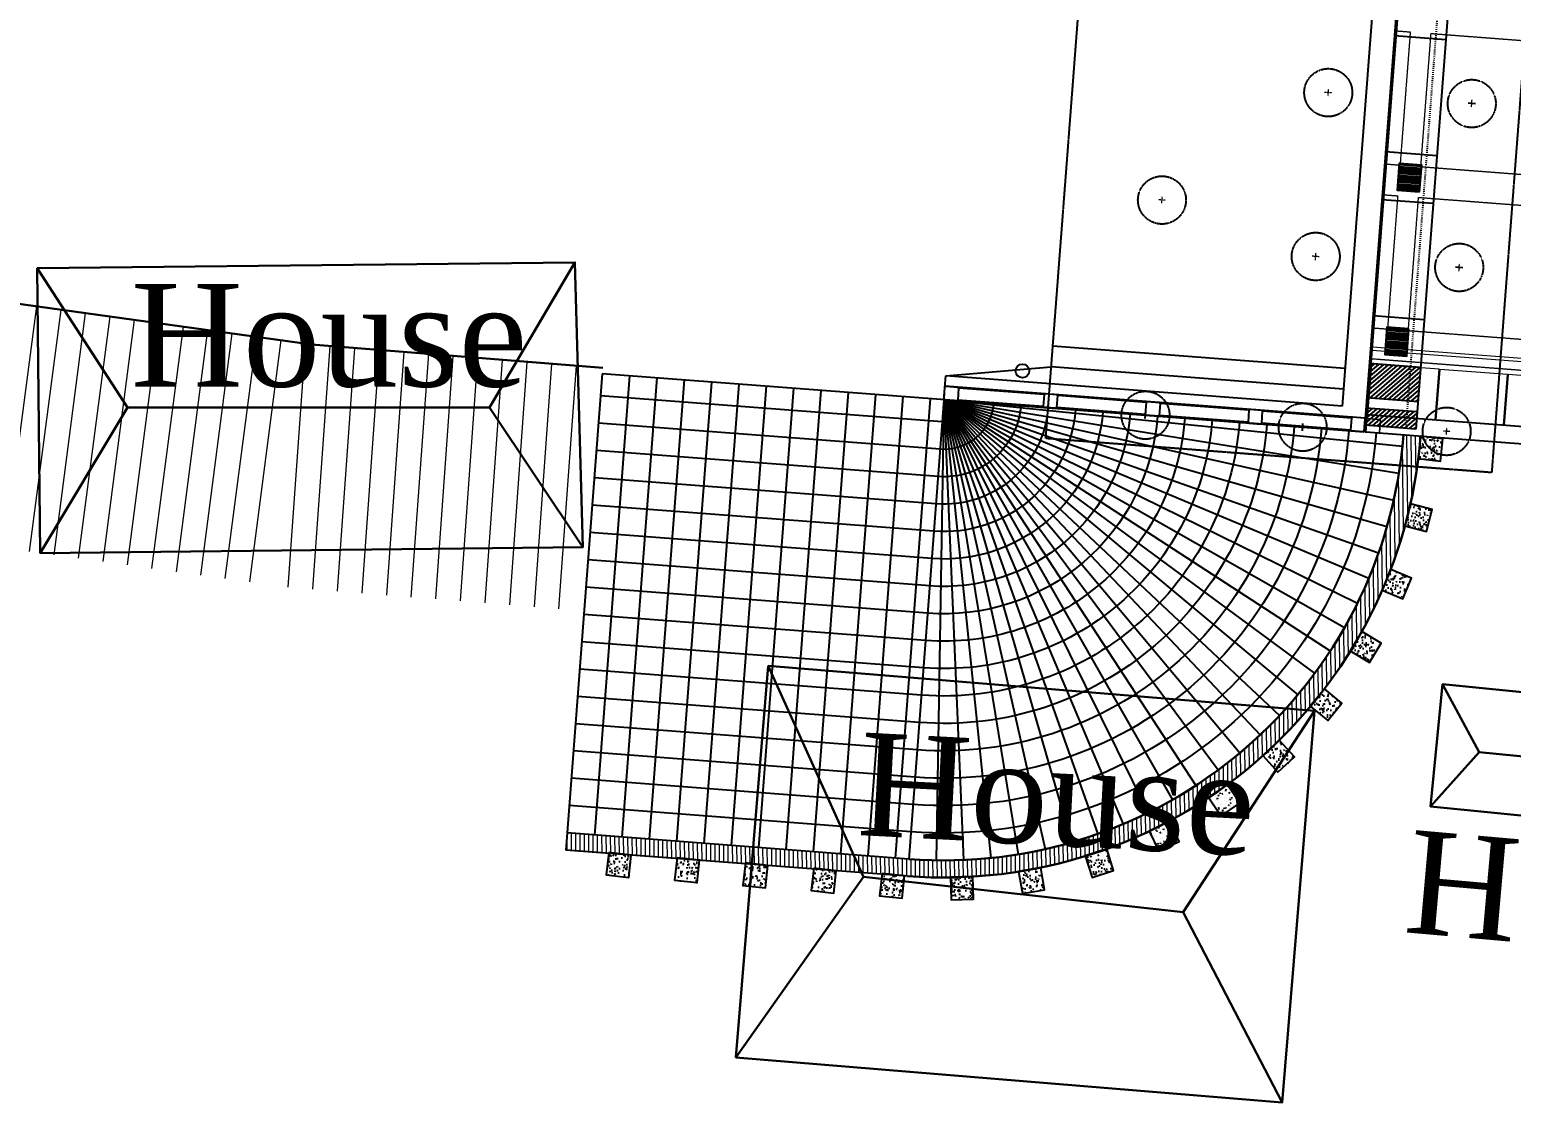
# Model space of a CAD drawing. Header units: inches. Extents: x 215676 to 3518780154, y 2761699 to 325936546.
# Drawn here: x 112945568 to 112967190, y 9459322 to 9474985 of the extents above; entities that cross this region are included whole.
import ezdxf
from ezdxf.enums import TextEntityAlignment as Align

# ---------------------------------------------------------------- set-up
doc = ezdxf.new("R2010")
doc.units = ezdxf.units.IN
doc.header["$MEASUREMENT"] = 0
for name, pattern in [('ACAD_ISO03W100', [30, 12, -18]), ('DASHED', [0.75, 0.5, -0.25]), ('DASHED2', [0.375, 0.25, -0.125]), ('HIDDEN', [9.524999999999999, 6.35, -3.175])]:
    doc.linetypes.add(name, pattern=pattern)
for name, color, linetype in [('Abutment W Line', 11, 'Continuous'), ('Bearing  peat', 11, 'Continuous'), ('Deck Slab', 11, 'Continuous'), ('Extra Line', 134, 'Continuous'), ('hatch', 65, 'Continuous'), ('Hatching', 65, 'Continuous'), ('Ralling', 6, 'Continuous'), ('RL', 1, 'Continuous'), ('Text', 7, 'Continuous')]:
    doc.layers.add(name, color=color, linetype=linetype)
for name, color, linetype, lineweight in [('Box', 30, 'Continuous', 13), ('Girder Line', 7, 'Continuous', 18), ('Pucca Road', 1, 'Continuous', 30), ('Railing', 6, 'Continuous', 15), ('Road', 7, 'Continuous', 30), ('SHED', 7, 'Continuous', 30)]:
    doc.layers.add(name, color=color, linetype=linetype, lineweight=lineweight)
doc.styles.add('TR', font='times.ttf')
pattern_1 = [(45, (113368225.4387956, 9457309.098030254), (-33.67596045400933, 33.67596045400933), [])]

# ---------------------------------------------------------------- blocks, each defined once
blk = doc.blocks.new('gfffe')
at = {"true_color": 0xed1f24}
h = blk.add_hatch(dxfattribs=at)
h.set_pattern_fill('AR-CONC', color=240, angle=-3.81666561775622e-14)
h.set_pattern_definition([(49.9999999999999, (5949314.327706725, 76386.57703159499), (182.184668996004, -15.93908553890321), [19.05, -209.55]), (355, (5949314.327706725, 76386.57703159499), (-35.24342142496921, 191.0568452390352), [15.24, -167.64058417]), (100.4514446999999, (5949329.509713725, 76385.24877809499), (146.9412470903534, 175.117751912195), [16.19000879999999, -178.0902445999999]), (46.18419999999996, (5949314.327706725, 76437.37703159498), (271.0790408921299, -42.04232793272732), [28.575, -314.325]), (96.63555760999989, (5949336.917606725, 76433.87353159499), (237.4041340515032, 247.4261245977214), [24.28502314, -267.13560816]), (351.1841511699999, (5949314.327706725, 76437.37703159498), (237.4041340649772, 247.4261245855325), [22.85996707, -251.45973192]), (20.99999999999993, (5949339.727706725, 76424.67703159498), (151.6143912691324, -102.2651981870877), [19.05, -209.55]), (325.9999999999999, (5949339.727706725, 76424.67703159498), (61.80202834764719, 184.1879661223192), [15.24, -167.64]), (71.45144499999995, (5949352.362239325, 76416.15493169498), (213.4164192787162, 81.9227688859051), [16.1900088, -178.0899376]), (37.49999999999998, (5949314.327706725, 76386.57703159499), (3.088603250591873, 84.5550388731531), [0, -165.608, 0, -170.18, 0, -168.275]), (7.499999999999957, (5949314.327706725, 76386.57703159499), (66.81966251030582, 100.1805748181195), [0, -97.02799999999998, 0, -161.798, 0, -64.13499999999999]), (327.5, (5949257.685706725, 76386.57703159499), (135.5905951668714, -5.728743992673534), [0, -63.49999999999999, 0, -198.12, 0, -262.8899999999999]), (317.4999999999999, (5949232.285706725, 76386.57703159499), (148.129181386018, 25.42649103333293), [0, -82.55, 0, -131.572, 0, -186.69])])
h.paths.add_polyline_path([(5963085.189231027, 76843.61030348999), (5962756.360412356, 76832.52273693965), (5962767.447978905, 76503.69391826894), (5963096.276797577, 76514.78148481926)])
at = {"ltscale": 10}
blk.add_lwpolyline([(5962756.360412356, 76832.52273693965), (5963085.189231027, 76843.61030348999), (5963096.276797577, 76514.78148481926), (5962767.447978905, 76503.69391826894)], close=True, dxfattribs=at)
blk = doc.blocks.new('*U416')
at = {"layer": 'RL', "rotation": 270.0000000000042}
blk.add_blockref('gfffe', (-76503.60149048388, 5962767.447979578), dxfattribs=at)
blk = doc.blocks.new('*U417')
at = {"layer": 'RL', "color": 0, "linetype": 'ByBlock', "lineweight": -2, "transparency": 16777216}
for p, rotation in [((5951256.153368539, 83478.69391826901), 180), ((5952256.153368539, 83478.69391826901), 180), ((5953256.153368539, 83478.69391826901), 180), ((5954256.153368539, 83478.69391826901), 180), ((5955256.153368539, 83478.69391826901), 180), ((5956253.159267823, 83413.22706302405), 172.1437275101996), ((5957230.601501382, 83206.11607864447), 163.9292788344888), ((5958168.423691535, 82861.47449750616), 155.714830158778), ((5959047.382161539, 82386.37420514357), 147.5003814830672), ((5959849.441090907, 81790.56403938957), 139.2859328073564), ((5960558.14260209, 81086.2697487408), 131.0714841316456), ((5961158.944468499, 80287.94312566408), 122.8570354559347), ((5961639.518514254, 79411.96546251206), 114.642586780224), ((5961990.003582638, 78476.31141499548), 106.4281381045132), ((5962203.207882466, 77500.18017057753), 98.2136894288024), ((5962274.756560307, 76503.60149004433), 89.9992407530916)]:
    blk.add_blockref('*U416', p, dxfattribs=dict(at, rotation=rotation))
blk = doc.blocks.new('*U406')
at = {"ltscale": 10}
blk.add_line((-4.117874862132975e-13, 6725), (0.9146961398801068, 6.220588693400858e-05), dxfattribs=at)
blk = doc.blocks.new('*U407')
at = {"layer": 'RL', "color": 0, "linetype": 'ByBlock', "lineweight": -2, "transparency": 16777216}
for p, rotation in [((46178.47948796549, 414321.1460260834), 186.8158548119649), ((46576.82979943306, 414356.7811775255), 183.4079274059825), ((46976.59398666122, 414368.6735815898), 180), ((45005.94569540352, 414073.4613162015), 197.0396370299124), ((45391.64600968231, 414179.2351420274), 193.6317096239301), ((45782.95192745941, 414261.8941607564), 190.2237822179475), ((44627.21511963722, 413944.9467814424), 200.4475644358947), ((44256.79376700452, 413794.1460646723), 203.8554918418771), ((43546.08509686752, 413427.8964124501), 210.6713466538419), ((43895.99173427853, 413621.5925140122), 207.2634192478594), ((43208.31139562412, 413213.7428194078), 214.0792740598244), ((42883.86525994236, 412979.8891478399), 217.4872014658067), ((42573.89418262301, 412727.1624854354), 220.8951288717895), ((42279.4944614504, 412456.456669395), 224.3030562777721), ((42001.70732183435, 412168.7291251304), 227.7109836837547), ((41741.51523423084, 411864.9974800667), 231.1189110897373), ((41499.83843936554, 411546.3359645235), 234.5268384957198), ((41277.53169354998, 411213.8716124051), 237.9347659017022), ((41075.38124560124, 410868.7802751352), 241.3426933076847), ((40894.10205605726, 410512.2824629359), 244.750620713667), ((40734.33526852264, 410145.6390281583), 248.1585481196495), ((40596.64594208836, 409770.1467059323), 251.566475525632), ((40481.52105284523, 409387.1335279066), 254.9744029316145), ((40389.36777155924, 408997.9541253005), 258.3823303375971), ((40320.5120236005, 408603.9849378788), 261.7902577435796), ((40275.19733621861, 408206.6193457951), 265.1981851495621), ((40253.58397724182, 407807.2627415197), 268.6061125555447)]:
    blk.add_blockref('*U406', p, dxfattribs=dict(at, rotation=rotation))
blk = doc.blocks.new('PNAU')
at = {"layer": 'Hatching', "linetype": 'Continuous', "ltscale": 3}
h = blk.add_hatch(dxfattribs=at)
h.set_pattern_fill('LINE,_I', color=256, scale=8, style=2)
h.set_pattern_definition([(0, (113368375.4387956, 9454909.098030254), (0, 25.4), [])])
h.paths.add_polyline_path([(113276136.213658, 9462209.828132046), (113276296.213658, 9462209.828132046), (113276296.213658, 9462009.828132046), (113276136.213658, 9462009.828132046)])
h.paths.add_polyline_path([(113276296.213658, 9462009.828132046), (113276296.213658, 9462209.828132046), (113276456.213658, 9462209.828132046), (113276456.213658, 9462009.828132046)])
h.paths.add_polyline_path([(113276296.213658, 9462009.828132046), (113276456.213658, 9462009.828132046), (113276456.213658, 9461809.828132046), (113276296.213658, 9461809.828132046)])
h.paths.add_polyline_path([(113276296.213658, 9461809.828132046), (113276136.213658, 9461809.828132046), (113276136.213658, 9462009.828132046), (113276296.213658, 9462009.828132046)])
h = blk.add_hatch(dxfattribs=at)
h.set_pattern_fill('LINE,_I', color=256, scale=8, style=2)
h.set_pattern_definition([(0, (113368375.4387956, 9457309.098030254), (0, 25.4), [])])
h.paths.add_polyline_path([(113276136.213658, 9459409.828132046), (113276296.213658, 9459409.828132046), (113276296.213658, 9459609.828132046), (113276136.213658, 9459609.828132046)])
h.paths.add_polyline_path([(113276296.213658, 9459609.828132046), (113276296.213658, 9459409.828132046), (113276456.213658, 9459409.828132046), (113276456.213658, 9459609.828132046)])
h.paths.add_polyline_path([(113276296.213658, 9459609.828132046), (113276456.213658, 9459609.828132046), (113276456.213658, 9459809.828132046), (113276296.213658, 9459809.828132046)])
h.paths.add_polyline_path([(113276296.213658, 9459809.828132046), (113276136.213658, 9459809.828132046), (113276136.213658, 9459609.828132046), (113276296.213658, 9459609.828132046)])
h = blk.add_hatch(dxfattribs=at)
h.set_pattern_fill('ANSI31', color=256, scale=15, style=2)
h.set_pattern_definition(pattern_1)
h.paths.add_polyline_path([(113275921.213658, 9458759.828132046), (113276671.213658, 9458759.828132046), (113276671.213658, 9459259.828132046), (113275921.213658, 9459259.828132046)])
h = blk.add_hatch(dxfattribs=at)
h.set_pattern_fill('ANSI31', color=256, scale=15, style=2)
h.set_pattern_definition(pattern_1)
h.paths.add_polyline_path([(113275921.213658, 9458359.828132046), (113276671.213658, 9458359.828132046), (113276671.213658, 9458609.828132046), (113275921.213658, 9458609.828132046)])
at = {"layer": 'Hatching', "lineweight": 18, "true_color": 0x58ba48}
h = blk.add_hatch(dxfattribs=at)
h.set_pattern_fill('ANSI31', color=85, scale=20, angle=50)
h.set_pattern_definition([(94.99999999999984, (107366486.5575128, 9389056.13421378), (-63.25836332882584, -5.53438966447629), [])])
edge = h.paths.add_edge_path()
edge.add_line((113269771.213658, 9451284.828132048), (113264771.213658, 9451284.828132048))
edge.add_line((113264771.213658, 9451284.828132048), (113264771.213658, 9451534.828132048))
edge.add_line((113264771.213658, 9451534.828132048), (113269771.213658, 9451534.828132048))
edge.add_arc((113269773.1236258, 9458257.737542575), 6722.909681835557, 269.9837223610904, 354.8460801971912)
edge.add_line((113276468.8523679, 9457653.807743391), (113276722.8477286, 9457689.382035395))
edge.add_arc((113269781.490878, 9458248.673026768), 6963.852478259029, 269.915443132987, 355.3934171454752, ccw=False)
edge = h.paths.add_edge_path()
edge.add_line((113276722.8477285, 9457689.382035395), (113276468.8523679, 9457653.807743391))
edge.add_arc((113269771.213658, 9458259.82813205), 6725.000000031914, 354.8298025582918, 359.1017579031117)
edge.add_arc((113276658.5426902, 9458293.36704462), 214.314672905367, 220.4220188909894, 292.533191541476)
edge.add_line((113276740.6720534, 9458095.413649267), (113276722.8477285, 9457689.382035395))
edge = h.paths.add_edge_path()
edge.add_arc((113276658.5426902, 9458293.36704462), 214.3146729048316, 220.4220188908856, 292.53319154157936, ccw=False)
edge.add_line((113276495.3872492, 9458154.402728774), (113276496.213658, 9458259.828132048))
edge.add_line((113276496.213658, 9458259.828132048), (113276746.2136579, 9458259.828132048))
edge.add_line((113276746.2136579, 9458259.828132048), (113276740.6720534, 9458095.413649267))
at = {"ltscale": 10}
for radius in [6975, 6725]:
    blk.add_arc((113269771.213658, 9458259.828132048), radius, 270, 0, dxfattribs=at)
at = {"layer": 'Abutment W Line', "ltscale": 5}
for p, q in [((113275571.213658, 9465284.828132046), (113275571.213658, 9458609.828132048)), ((113275921.213658, 9465284.828132046), (113275921.213658, 9458259.828132048)), ((113276671.213658, 9465284.828132046), (113276671.213658, 9458359.828132046)), ((113276671.213658, 9464059.828132046), (113275921.213658, 9464059.828132046)), ((113276671.213658, 9462359.828132046), (113275921.213658, 9462359.828132046)), ((113276671.213658, 9461659.828132046), (113275921.213658, 9461659.828132046)), ((113276671.213658, 9459959.828132046), (113275921.213658, 9459959.828132046)), ((113276671.213658, 9459259.828132046), (113275921.213658, 9459259.828132046)), ((113275571.213658, 9459159.828132048), (113271296.213658, 9459159.828132048)), ((113275571.213658, 9458859.828132048), (113271296.213658, 9458859.828132048)), ((113269771.213658, 9458259.828132048), (113269771.213658, 9458609.828132048)), ((113275571.213658, 9458609.828132048), (113269771.213658, 9458609.828132048)), ((113269771.213658, 9458259.828132048), (113269771.213658, 9458609.828132048)), ((113275571.213658, 9458609.828132048), (113269771.213658, 9458609.828132048)), ((113276671.213658, 9458759.828132046), (113275921.213658, 9458759.828132046)), ((113276671.213658, 9458609.828132046), (113275921.213658, 9458609.828132046)), ((113276671.213658, 9458359.828132046), (113275921.213658, 9458359.828132046)), ((113276671.213658, 9458359.828132046), (113275921.213658, 9458359.828132046)), ((113276671.213658, 9458359.828132046), (113275921.213658, 9458359.828132046))]:
    blk.add_line(p, q, dxfattribs=at)
at = {"layer": 'Abutment W Line', "linetype": 'ACAD_ISO03W100'}
blk.add_line((113276521.213658, 9465284.828132046), (113276521.213658, 9458359.828132046), dxfattribs=at)
at = {"layer": 'Abutment W Line'}
blk.add_line((113269771.213658, 9458609.828132048), (113271296.213658, 9458859.828132048), dxfattribs=at)
at = {"layer": 'Abutment W Line', "ltscale": 10}
blk.add_circle((113270880.9460009, 9458766.977194628), 100, dxfattribs=at)
at = {"layer": 'Bearing  peat', "linetype": 'Continuous'}
for points in [[(113276456.213658, 9461809.828132046), (113276136.213658, 9461809.828132046), (113276136.213658, 9462209.828132046), (113276456.213658, 9462209.828132046)], [(113276456.213658, 9459809.828132046), (113276136.213658, 9459809.828132046), (113276136.213658, 9459409.828132046), (113276456.213658, 9459409.828132046)]]:
    blk.add_lwpolyline(points, close=True, dxfattribs=at)
at = {"layer": 'Box', "linetype": 'Continuous', "lineweight": 20, "ltscale": 5}
for p, q in [((113294581.713658, 9458259.828132048), (113277738.213658, 9458259.828132048)), ((113275946.213658, 9458159.82813205), (113275946.213658, 9458159.82813205))]:
    blk.add_line(p, q, dxfattribs=at)
for points in [[(113275951.213658, 9458514.828132048), (113276941.213658, 9458514.828132048), (113276941.213658, 9459254.828132048), (113275951.213658, 9459254.828132048)], [(113276951.213658, 9458514.828132048), (113277941.213658, 9458514.828132048), (113277941.213658, 9459254.828132048), (113276951.213658, 9459254.828132048)], [(113277951.213658, 9458514.828132048), (113278941.213658, 9458514.828132048), (113278941.213658, 9459254.828132048), (113277951.213658, 9459254.828132048)]]:
    blk.add_lwpolyline(points, close=True, dxfattribs=at)
at = {"layer": 'Deck Slab'}
blk.add_line((113295946.4554113, 9458509.828132048), (113275946.213658, 9458509.828132048), dxfattribs=at)
blk.add_lwpolyline([(113295059.4554113, 9458259.828132048), (113275946.213658, 9458259.828132048), (113275946.213658, 9468059.828132048), (113295946.4554113, 9468059.828132048), (113295946.4554113, 9458259.828132048), (113294418.713658, 9458259.828132048)], dxfattribs=at)
at = {"layer": 'Extra Line'}
for p, q in [((113277173.713658, 9463159.828132048), (113277068.713658, 9463159.828132048)), ((113277173.713658, 9460759.828132048), (113277068.713658, 9460759.828132048)), ((113272773.713658, 9458259.828132048), (113272668.713658, 9458259.828132048)), ((113272721.213658, 9458213.246075166), (113272721.213658, 9458312.328132048)), ((113275073.713658, 9458259.36916049), (113274968.713658, 9458259.36916049)), ((113275021.213658, 9458206.86916049), (113275021.213658, 9458314.531698441))]:
    blk.add_line(p, q, dxfattribs=at)
at = {"layer": 'Girder Line', "linetype": 'DASHED2', "lineweight": 25, "ltscale": 2}
for p, q in [((113277821.213658, 9465284.828132046), (113277821.213658, 9457809.828132046)), ((113271296.213658, 9457809.828132046), (113271296.213658, 9464409.828132046)), ((113277821.213658, 9457809.828132046), (113271296.213658, 9457809.828132046))]:
    blk.add_line(p, q, dxfattribs=at)
at = {"layer": 'Girder Line', "linetype": 'HIDDEN', "ltscale": 0.15}
for p, q in [((113275946.213658, 9462159.828132048), (113275946.213658, 9464459.828132048)), ((113275946.213658, 9464134.828132048), (113276146.213658, 9464134.828132048)), ((113276146.213658, 9464134.828132048), (113276146.213658, 9462184.828132048)), ((113276446.213658, 9464134.828132048), (113276446.213658, 9462184.828132048)), ((113276446.213658, 9464134.828132048), (113282879.213658, 9464134.828132048)), ((113275946.213658, 9462184.828132048), (113276146.213658, 9462184.828132048)), ((113276446.213658, 9462184.828132048), (113282879.213658, 9462184.828132048)), ((113275946.213658, 9461734.828132048), (113276146.213658, 9461734.828132048)), ((113276146.213658, 9461734.828132048), (113276146.213658, 9459784.828132048)), ((113276446.213658, 9461734.828132048), (113276446.213658, 9459784.828132048)), ((113276446.213658, 9461734.828132048), (113282879.213658, 9461734.828132048)), ((113275946.213658, 9459784.828132048), (113276146.213658, 9459784.828132048)), ((113276446.213658, 9459784.828132048), (113282879.213658, 9459784.828132048)), ((113275946.213658, 9459334.828132048), (113295946.4554113, 9459334.828132048))]:
    blk.add_line(p, q, dxfattribs=at)
at = {"layer": 'Girder Line', "linetype": 'DASHED', "ltscale": 0.15}
for p, q in [((113275073.713658, 9463159.828132048), (113274968.713658, 9463159.828132048)), ((113275021.213658, 9463107.328132048), (113275021.213658, 9463212.328132048)), ((113277121.213658, 9463107.328132048), (113277121.213658, 9463212.328132048)), ((113272721.213658, 9461363.246075165), (113272721.213658, 9461462.328132046)), ((113272773.713658, 9461409.828132046), (113272668.713658, 9461409.828132046)), ((113272773.713658, 9461409.828132046), (113272668.713658, 9461409.828132046)), ((113275021.213658, 9460707.328132048), (113275021.213658, 9460812.328132048)), ((113277121.213658, 9460707.328132048), (113277121.213658, 9460812.328132048)), ((113275073.713658, 9460759.828132048), (113274968.713658, 9460759.828132048)), ((113277121.213658, 9458307.328132046), (113277121.213658, 9458412.328132046)), ((113277173.713658, 9458359.828132046), (113277068.713658, 9458359.828132046))]:
    blk.add_line(p, q, dxfattribs=at)
at = {"layer": 'Girder Line', "linetype": 'DASHED2', "lineweight": 25, "ltscale": 2}
for centre in [(113275021.213658, 9463159.828132048), (113277121.213658, 9463159.828132048), (113272721.213658, 9461409.828132046), (113275021.213658, 9460759.828132048), (113277121.213658, 9460759.828132048), (113272721.213658, 9458259.828132048), (113275021.213658, 9458259.828132048), (113277121.213658, 9458359.828132046)]:
    blk.add_circle(centre, 350, dxfattribs=at)
at = {"layer": 'Railing', "linetype": 'Continuous', "lineweight": 20, "ltscale": 5}
for p, q in [((113275946.213658, 9459509.828132048), (113295946.4554113, 9459509.828132048)), ((113275946.213658, 9459459.828132048), (113295946.4554113, 9459459.828132048))]:
    blk.add_line(p, q, dxfattribs=at)
for points in [[(113275958.213658, 9458459.828132048), (113276134.213658, 9458459.828132048), (113276146.213658, 9458447.828132048), (113276146.213658, 9458271.828132048), (113276134.213658, 9458259.828132048), (113275958.213658, 9458259.828132048), (113275946.213658, 9458271.828132048), (113275946.213658, 9458447.828132048)], [(113275958.213658, 9458259.828132048), (113276134.213658, 9458259.828132048), (113276146.213658, 9458271.828132048), (113276146.213658, 9458447.828132048), (113276134.213658, 9458459.828132048), (113275958.213658, 9458459.828132048), (113275946.213658, 9458447.828132048), (113275946.213658, 9458271.828132048)], [(113275958.213658, 9458259.828132048), (113276134.213658, 9458259.828132048), (113276146.213658, 9458271.828132048), (113276146.213658, 9458447.828132048), (113276134.213658, 9458459.828132048), (113275958.213658, 9458459.828132048), (113275946.213658, 9458447.828132048), (113275946.213658, 9458271.828132048)], [(113275958.213658, 9458459.828132048), (113276134.213658, 9458459.828132048), (113276146.213658, 9458447.828132048), (113276146.213658, 9458271.828132048), (113276134.213658, 9458259.828132048), (113275958.213658, 9458259.828132048), (113275946.213658, 9458271.828132048), (113275946.213658, 9458447.828132048)], [(113275958.213658, 9458259.828132048), (113276134.213658, 9458259.828132048), (113276146.213658, 9458271.828132048), (113276146.213658, 9458447.828132048), (113276134.213658, 9458459.828132048), (113275958.213658, 9458459.828132048), (113275946.213658, 9458447.828132048), (113275946.213658, 9458271.828132048)]]:
    blk.add_lwpolyline(points, close=True, dxfattribs=at)
at = {"layer": 'Ralling'}
for p, q in [((113275921.213658, 9458459.825488843), (113269771.213658, 9458459.825488843)), ((113271221.2133879, 9458447.825218769), (113269971.213658, 9458447.828132048)), ((113272721.213658, 9458447.825488843), (113271421.213658, 9458447.825488843)), ((113274221.213658, 9458447.828132048), (113272921.213658, 9458447.825488843)), ((113275721.213658, 9458447.828132048), (113274421.213658, 9458447.828132048)), ((113275909.213658, 9458259.828132048), (113269771.213658, 9458259.828132048)), ((113269771.213658, 9458259.828132048), (113275921.213658, 9458259.828132048)), ((113271221.213658, 9458271.825218765), (113269971.213658, 9458271.828132048)), ((113272721.213658, 9458271.825488843), (113271421.213658, 9458271.825488843)), ((113274221.213658, 9458271.828132048), (113272921.213658, 9458271.825488843)), ((113275721.213658, 9458271.828132048), (113274421.213658, 9458271.828132048))]:
    blk.add_line(p, q, dxfattribs=at)
for points in [[(113269783.213658, 9458459.828132048), (113269959.213658, 9458459.828132048), (113269971.213658, 9458447.828132048), (113269971.213658, 9458271.828132048), (113269959.213658, 9458259.828132048), (113269783.213658, 9458259.828132048), (113269771.213658, 9458271.828132048), (113269771.213658, 9458447.828132048)], [(113271409.213658, 9458459.825488843), (113271233.213658, 9458459.825488843), (113271221.213658, 9458447.825488843), (113271221.213658, 9458271.825488843), (113271233.213658, 9458259.825488843), (113271409.213658, 9458259.825488843), (113271421.213658, 9458271.825488843), (113271421.213658, 9458447.825488843)], [(113272733.213658, 9458459.825488843), (113272909.213658, 9458459.825488843), (113272921.213658, 9458447.825488843), (113272921.213658, 9458271.825488843), (113272909.213658, 9458259.825488843), (113272733.213658, 9458259.825488843), (113272721.213658, 9458271.825488843), (113272721.213658, 9458447.825488843)], [(113274409.213658, 9458459.828132048), (113274233.213658, 9458459.828132048), (113274221.213658, 9458447.828132048), (113274221.213658, 9458271.828132048), (113274233.213658, 9458259.828132048), (113274409.213658, 9458259.828132048), (113274421.213658, 9458271.828132048), (113274421.213658, 9458447.828132048)], [(113275909.213658, 9458459.828132048), (113275733.213658, 9458459.828132048), (113275721.213658, 9458447.828132048), (113275721.213658, 9458271.828132048), (113275733.213658, 9458259.828132048), (113275909.213658, 9458259.828132048), (113275921.213658, 9458271.828132048), (113275921.213658, 9458447.828132048)]]:
    blk.add_lwpolyline(points, close=True, dxfattribs=at)
at = {"layer": 'RL', "ltscale": 0.5}
for p, q in [((113271593.9050767, 9458259.828132048), (113264771.213658, 9458259.828132048)), ((113264771.213658, 9458259.828132048), (113264771.213658, 9451284.828132048)), ((113265171.213658, 9458259.828132048), (113265171.213658, 9451534.828132048)), ((113265571.213658, 9458259.828132048), (113265571.213658, 9451534.828132048)), ((113265971.213658, 9458259.828132048), (113265971.213658, 9451534.828132048)), ((113266371.213658, 9458259.828132048), (113266371.213658, 9451534.828132048)), ((113266771.213658, 9458259.828132048), (113266771.213658, 9451534.828132048)), ((113267171.213658, 9458259.828132048), (113267171.213658, 9451534.828132048)), ((113267571.213658, 9458259.828132048), (113267571.213658, 9451534.828132048)), ((113267971.213658, 9458259.828132048), (113267971.213658, 9451534.828132048)), ((113268371.213658, 9458259.828132048), (113268371.213658, 9451534.828132048)), ((113268771.213658, 9458259.828132048), (113268771.213658, 9451534.828132048)), ((113269171.213658, 9458259.828132048), (113269171.213658, 9451534.828132048)), ((113269571.213658, 9458259.828132048), (113269571.213658, 9451534.828132048))]:
    blk.add_line(p, q, dxfattribs=at)
for points in [[(113276746.2136574, 9458259.920560274, -0.4142174436114363), (113269771.213658, 9451284.828132048), (113264771.213658, 9451284.828132048)], [(113276496.2136574, 9458259.917247433, -0.4142174436114359), (113269771.213658, 9451534.828132048), (113264771.213658, 9451534.828132048)], [(113276096.2136574, 9458259.91194689, -0.4142174436114373), (113269771.213658, 9451934.828132048), (113264771.213658, 9451934.828132048)], [(113275696.2136575, 9458259.906646347, -0.4142174436114366), (113269771.213658, 9452334.828132048), (113264771.213658, 9452334.828132048)], [(113275296.2136575, 9458259.901345804, -0.4142174436114348), (113269771.213658, 9452734.828132048), (113264771.213658, 9452734.828132048)], [(113274896.2136575, 9458259.89604526, -0.4142174436114356), (113269771.213658, 9453134.828132048), (113264771.213658, 9453134.828132048)], [(113274496.2136576, 9458259.890744718, -0.414217443611434), (113269771.213658, 9453534.828132048), (113264771.213658, 9453534.828132048)], [(113274096.2136576, 9458259.885444174, -0.4142174436114354), (113269771.213658, 9453934.828132048), (113264771.213658, 9453934.828132048)], [(113273696.2136576, 9458259.880143631, -0.4142174436114333), (113269771.213658, 9454334.828132048), (113264771.213658, 9454334.828132048)], [(113273296.2136577, 9458259.874843087, -0.414217443611435), (113269771.213658, 9454734.828132048), (113264771.213658, 9454734.828132048)], [(113272896.2136577, 9458259.869542543, -0.414217443611431), (113269771.213658, 9455134.828132048), (113264771.213658, 9455134.828132048)], [(113272496.2136578, 9458259.864242, -0.4142174436114337), (113269771.213658, 9455534.828132048), (113264771.213658, 9455534.828132048)], [(113272096.2136578, 9458259.858941456, -0.414217443611429), (113269771.213658, 9455934.828132048), (113264771.213658, 9455934.828132048)], [(113271696.2136578, 9458259.853640914, -0.4142174436114323), (113269771.213658, 9456334.828132048), (113264771.213658, 9456334.828132048)], [(113271296.2136579, 9458259.84834037, -0.414217443611436), (113269771.213658, 9456734.828132048), (113264771.213658, 9456734.828132048)], [(113270896.2136579, 9458259.843039827, -0.414217443611429), (113269771.213658, 9457134.828132048), (113264771.213658, 9457134.828132048)], [(113270496.2136579, 9458259.837739283, -0.4142174436114319), (113269771.213658, 9457534.828132048), (113264771.213658, 9457534.828132048)], [(113270096.213658, 9458259.83243874, -0.4142174436113963), (113269771.213658, 9457934.828132048), (113264771.213658, 9457934.828132048)]]:
    blk.add_lwpolyline(points, format="xyb", dxfattribs=at)
at = {"layer": 'RL', "xscale": -1, "rotation": 180}
blk.add_blockref('*U417', (107314471.4570971, 9534763.522050317), dxfattribs=at)
at = {"layer": 'RL', "ltscale": 0.5, "rotation": 180}
blk.add_blockref('*U407', (113316747.8076447, 9865903.50171364), dxfattribs=at)
blk = doc.blocks.new('*U402')
at = {"layer": 'hatch', "lineweight": 0}
blk.add_lwpolyline([(391.4564575046913, -9.556444524605467e-11), (360.1428132354693, 3557.667721020865)], dxfattribs=at)
blk = doc.blocks.new('*U403')
at = {"layer": 'Road', "color": 0, "linetype": 'ByBlock', "lineweight": -2, "transparency": 16777216}
for p, rotation in [((112946053.3128585, 9470891.018781886, 3468), 172.079722209854), ((112946410.1763031, 9470841.371149635, 3468), 172.079722209854), ((112946767.0397476, 9470791.723517384, 3468), 172.079722209854), ((112947123.9031921, 9470742.075885134, 3468), 172.079722209854), ((112947480.7666367, 9470692.428252883, 3468), 172.079722209854), ((112947837.6300812, 9470642.780620633, 3468), 172.079722209854), ((112948194.4935257, 9470593.132988382, 3468), 172.079722209854), ((112948551.3569703, 9470543.485356132, 3468), 172.079722209854), ((112948908.2204148, 9470493.837723881, 3468), 172.079722209854), ((112949265.0838594, 9470444.19009163, 3468), 172.079722209854), ((112949621.9473039, 9470394.54245938, 3468), 172.079722209854), ((112949980.7159517, 9470362.273636233, 3468), 175.4078063292459), ((112950339.8597515, 9470333.426860383, 3468), 175.4078063292459), ((112950699.0035514, 9470304.580084532, 3468), 175.4078063292459), ((112951058.1473512, 9470275.733308682, 3468), 175.4078063292459), ((112951417.291151, 9470246.886532832, 3468), 175.4078063292459), ((112951776.4349509, 9470218.03975698, 3468), 175.4078063292459), ((112952135.5787507, 9470189.19298113, 3468), 175.4078063292459), ((112952494.7225505, 9470160.34620528, 3468), 175.4078063292459), ((112952853.8663504, 9470131.499429429, 3468), 175.4078063292459), ((112953213.0101502, 9470102.652653577, 3468), 175.4078063292459), ((112953572.15395, 9470073.805877727, 3468), 175.4078063292459), ((112953931.2977499, 9470044.959101876, 3468), 175.4078063292459)]:
    blk.add_blockref('*U402', p, dxfattribs=dict(at, rotation=rotation))

msp = doc.modelspace()

# ---------------------------------------------------------------- linework, layer by layer
msp.add_lwpolyline([(112966009.6161708, 9463642.490142822), (112969706.6526698, 9463274.715017319)])
at = {"layer": 'Pucca Road', "ltscale": 0.5, "elevation": 3468}
msp.add_lwpolyline([(112918165.6926484, 9474770.80622921), (112922615.5915795, 9474151.726440951), (112925885.1556092, 9473696.85745661), (112929609.5641342, 9473178.709499372), (112933678.3074007, 9472612.656930791), (112938568.9371055, 9471932.261701815), (112942720.2316473, 9471354.724417103), (112945685.3536841, 9470942.210076641), (112949680.6565975, 9470386.374692515), (112953931.2977499, 9470044.959101876)], dxfattribs=at)
at = {"layer": 'Road', "lineweight": 0, "elevation": 3468}
msp.add_lwpolyline([(112949680.6565975, 9470386.374692515), (112918165.6926484, 9474770.80622921)], dxfattribs=at)
at = {"layer": 'SHED', "lineweight": 30}
for points in [[(112945723.9351863, 9467341.394075394), (112945679.3692988, 9471500.73343277), (112953524.7392634, 9471584.793876648), (112953639.6629084, 9467426.803670883)], [(112956345.6594905, 9465697.658620834), (112964318.6136073, 9465040.389421463), (112963847.2073725, 9459322.031864166), (112955874.2532557, 9459979.301063538)], [(112966009.6161708, 9463642.490142822), (112966187.0789393, 9465426.423484802), (112969884.1154231, 9465058.648357391), (112969678.9197901, 9463277.69188881)]]:
    msp.add_lwpolyline(points, close=True, dxfattribs=at)
for points in [[(112945679.7539119, 9471500.897827148), (112946994.2010401, 9469467.888231277), (112945723.9351863, 9467341.394075394), (112946994.2010401, 9469467.888231277), (112952279.1760768, 9469467.888231277), (112953524.7539119, 9471584.897827148), (112952279.1760768, 9469467.888231277), (112953639.6629084, 9467426.803670883)], [(112956345.6594905, 9465697.658620834), (112957738.4596156, 9462613.844686508), (112955874.2532557, 9459979.301063538), (112957738.4596156, 9462613.844686508), (112962398.8291835, 9462097.861621857), (112964318.7539119, 9465039.897827148), (112962398.8291835, 9462097.861621857), (112963847.2073725, 9459322.031864166)], [(112966187.0789393, 9465426.423484802), (112966719.189947, 9464437.259708405), (112966009.6161708, 9463642.490142822), (112966719.189947, 9464437.259708405), (112969195.3714961, 9464190.027288437), (112969884.1154231, 9465058.648357391), (112969195.3714961, 9464190.027288437), (112969678.7539119, 9463277.897827148)]]:
    msp.add_lwpolyline(points, dxfattribs=at)

# ---------------------------------------------------------------- block references
at = {"layer": 'Road', "lineweight": 0, "rotation": 355.6245212791474}
msp.add_blockref('PNAU', (-702328.1499806764, 8680498.179746898, 3468), dxfattribs=at)
at = {"layer": 'Road', "lineweight": 0}
msp.add_blockref('*U403', (0, 0), dxfattribs=at)

# ---------------------------------------------------------------- texts
at = {"layer": 'Text', "style": 'TR'}
msp.add_text('House', height=1500, dxfattribs=at).set_placement((112947043.0693263, 9470522.919828415), align=Align.MIDDLE_LEFT)
for rotation, p in [(357.0120502342954, (112957671.5708064, 9463975.06261444)), (354.9578879339406, (112965669.2104853, 9462554.86267662))]:
    msp.add_text('House', height=1500, rotation=rotation, dxfattribs=at).set_placement(p, align=Align.MIDDLE_LEFT)

doc.saveas('drawing.dxf')
